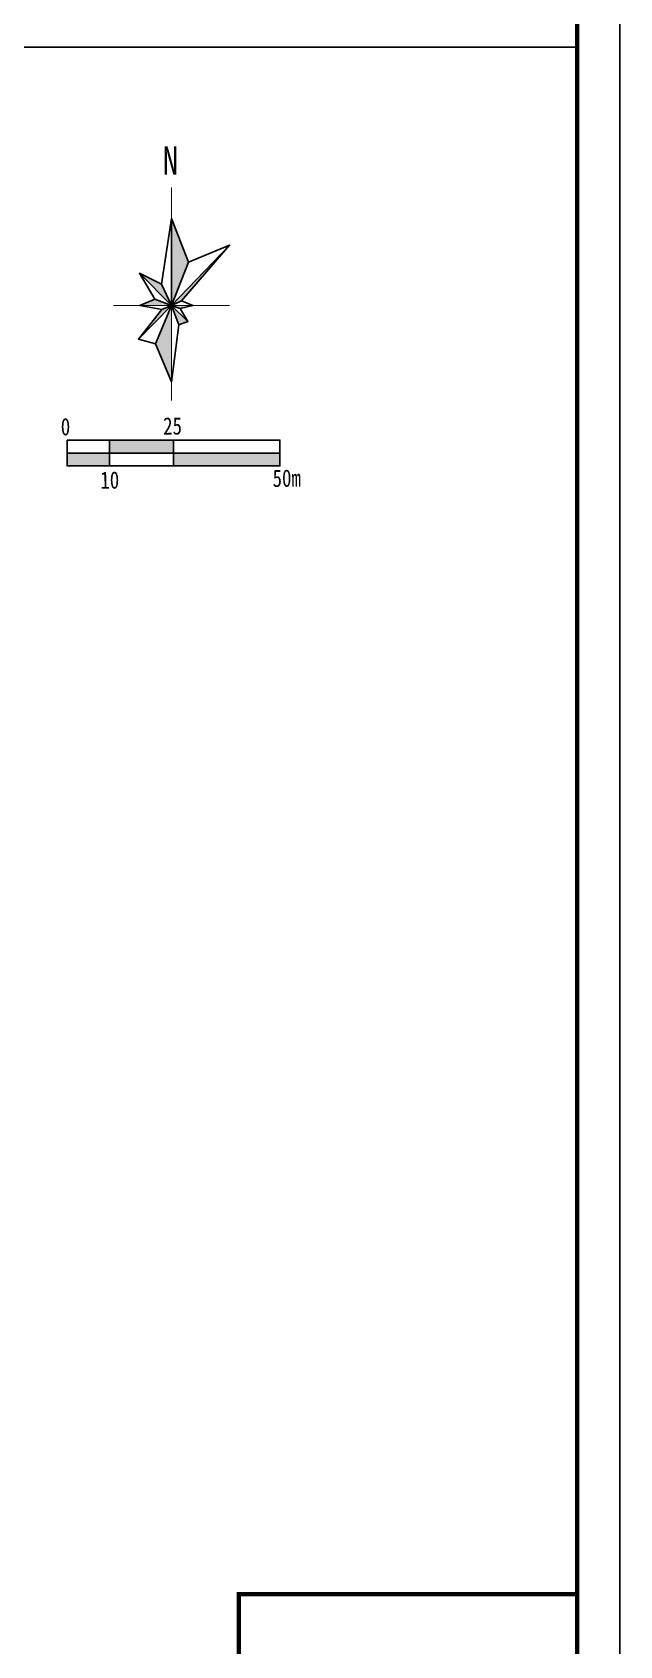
# Model space of a CAD drawing. Header units: metres. Extents: x 497246 to 997717, y 2998582 to 5998198.
# Drawn here: x 499678.2 to 499747.2, y 2999066.6 to 2999256.1 of the extents above; entities that cross this region are included whole.
import ezdxf
from ezdxf.enums import TextEntityAlignment as Align

# ---------------------------------------------------------------- set-up
doc = ezdxf.new("R2010")
doc.units = ezdxf.units.M
doc.header["$LTSCALE"] = 1000
for name, color, linetype in [('A0h$0$z_图框', 7, 'CONTINUOUS'), ('BZ-风玫瑰比例尺', 7, 'CONTINUOUS'), ('z-风', 7, 'CONTINUOUS'), ('z_图框', 7, 'CONTINUOUS'), ('用地边界', 7, 'CONTINUOUS')]:
    doc.layers.add(name, color=color, linetype=linetype)
doc.styles.add('-宋体', font='SimSun.ttf', dxfattribs={"width": 0.8})
doc.styles.add('DIMST', font='SimSun.ttf', dxfattribs={"width": 0.8})

# ---------------------------------------------------------------- blocks, each defined once
blk = doc.blocks.new('fengguiaa')
at = {"layer": 'z-风'}
h = blk.add_hatch(color=256, dxfattribs=at)
h.paths.add_polyline_path([(486717.1, 3006578.5), (486659.4, 3006727.9), (486659.4, 3006430.1)])
h.paths.add_polyline_path([(486624.7, 3006503.3), (486549.4, 3006540.3), (486659.4, 3006430.1)])
h.paths.add_polyline_path([(486602.1, 3006452.3), (486551.3, 3006430.4), (486552.9, 3006430.1), (486659.4, 3006430.1)])
h.paths.add_polyline_path([(486659.4, 3006430.1), (486626, 3006416.6), (486546.2, 3006315.5)])
h.paths.add_polyline_path([(486659.4, 3006430.1), (486604.6, 3006298.6), (486659.4, 3006169.3)])
h.paths.add_polyline_path([(486659.4, 3006430.1), (486684.9, 3006363.6), (486715.7, 3006375.1)])
h.paths.add_polyline_path([(486732.7, 3006430.1), (486659.4, 3006430.1), (486688.8, 3006419.6)])
h.paths.add_polyline_path([(486858.3, 3006636.2), (486659.4, 3006430.1), (486693.2, 3006446)])
for p, q in [((486717.1, 3006578.5), (486659.4, 3006727.9)), ((486659.4, 3006727.9), (486659.4, 3006430.6))]:
    blk.add_line(p, q, dxfattribs=at)
at = {"layer": 'z-风', "const_width": 4}
for points in [[(486659.4, 3006105.1), (486659.4, 3006834.1)], [(486460.5, 3006430.1), (486858.3, 3006430.1)]]:
    blk.add_lwpolyline(points, dxfattribs=at)
at = {"layer": 'z-风'}
blk.add_lwpolyline([(486659.4, 3006727.9), (486624.7, 3006503.3), (486549.4, 3006540.3), (486602.1, 3006452.3), (486551.3, 3006430.4), (486626, 3006416.6), (486546.2, 3006315.5), (486604.6, 3006298.6), (486659.4, 3006169.3), (486684.9, 3006363.6), (486715.7, 3006375.1), (486688.8, 3006419.6), (486732.7, 3006430.1), (486693.2, 3006446), (486858.3, 3006636.2), (486717.1, 3006578.5)], close=True, dxfattribs=at)
for points in [[(486858.3, 3006636.2), (486659.4, 3006430.1)], [(486717.1, 3006578.5), (486659.4, 3006430.1)], [(486549.4, 3006540.3), (486659.4, 3006430.1)], [(486624.7, 3006503.3), (486659.4, 3006430.1)], [(486602.1, 3006452.3), (486659.4, 3006430.1)], [(486693.2, 3006446), (486659.4, 3006430.1)], [(486546.2, 3006315.5), (486659.4, 3006430.1)], [(486604.6, 3006298.6), (486659.4, 3006430.1)], [(486626, 3006416.6), (486659.4, 3006430.1)], [(486684.9, 3006363.6), (486659.4, 3006430.1)], [(486715.7, 3006375.1), (486659.4, 3006430.1)], [(486688.8, 3006419.6), (486659.4, 3006430.1)]]:
    blk.add_lwpolyline(points, dxfattribs=at)
at = {"layer": 'z-风', "style": '-宋体', "width": 0.8}
blk.add_text('N', height=96.2, dxfattribs=at).set_placement((486629.6, 3006878.2))
blk = doc.blocks.new('A0h$0$TK-A2-CN')
at = {"layer": 'A0h$0$z_图框', "const_width": 1}
blk.add_lwpolyline([(-79.5, 400), (0, 400), (0, 0), (-79.5, 0)], close=True, dxfattribs=at)
blk = doc.blocks.new('A0h$0$图签A2-CN')
at = {"layer": 'A0h$0$z_图框'}
blk.add_blockref('A0h$0$TK-A2-CN', (0.46, 0), dxfattribs=at)

msp = doc.modelspace()

# ---------------------------------------------------------------- hatches: boundary and pattern name
at = {"layer": 'BZ-风玫瑰比例尺'}
h = msp.add_hatch(color=256, dxfattribs=at)
h.paths.add_polyline_path([(499687.26, 2999205.16), (499687.26, 2999206.68), (499682.26, 2999206.68), (499682.26, 2999205.16)])
h.paths.add_polyline_path([(499694.76, 2999206.68), (499694.76, 2999208.2), (499687.26, 2999208.2), (499687.26, 2999206.68)])
h.paths.add_polyline_path([(499694.76, 2999206.68), (499694.76, 2999205.16), (499707.26, 2999205.16), (499707.26, 2999206.68)])

# ---------------------------------------------------------------- linework, layer by layer
for points in [[(499682.26, 2999208.2), (499687.26, 2999208.2), (499694.76, 2999208.2), (499707.26, 2999208.2), (499707.26, 2999205.16), (499682.26, 2999205.16), (499682.26, 2999208.2)], [(499687.26, 2999208.2), (499687.26, 2999205.16)], [(499694.76, 2999208.2), (499694.76, 2999205.16)], [(499682.26, 2999206.68), (499707.26, 2999206.68)]]:
    msp.add_lwpolyline(points, dxfattribs=at)
at = {"layer": 'z_图框'}
msp.add_lwpolyline([(499152.66, 2998867.69), (499747.16, 2998867.69), (499747.16, 2999288.19), (499152.66, 2999288.19)], close=True, dxfattribs=at)
at = {"layer": 'z_图框', "const_width": 0.5}
msp.add_lwpolyline([(499165.16, 2998872.69), (499742.16, 2998872.69), (499742.16, 2999283.19), (499165.16, 2999283.19)], close=True, dxfattribs=at)
at = {"layer": '用地边界', "color": 0}
msp.add_lwpolyline([(499742.16, 2999254.33), (499246.75, 2999254.33, 0.414214), (499226.75, 2999234.33), (499226.8, 2999232.92, -0.017235), (499229.35, 2999162.67), (499229.64, 2998995.3), (499233.19, 2998970.3), (499233.27, 2998924.83, 0.37059), (499250.26, 2998905.06), (499251.44, 2998904.92), (499253.27, 2998904.83), (499320.28, 2998904.83), (499345.28, 2998901.33), (499702.38, 2998901.33)], format="xyb", dxfattribs=at)

# ---------------------------------------------------------------- block references
at = {"layer": 'A0h$0$z_图框', "xscale": 0.5, "yscale": 0.5, "zscale": 0.5}
msp.add_blockref('A0h$0$图签A2-CN', (499741.94, 2998872.69), dxfattribs=at)
at = {"layer": 'z-风', "xscale": 0.03431765367830307, "yscale": 0.03431765367830307, "zscale": 0.03431765367830307}
msp.add_blockref('fengguiaa', (482993.52, 2896050.37), dxfattribs=at)

# ---------------------------------------------------------------- texts
at = {"layer": 'BZ-风玫瑰比例尺', "linetype": 'Continuous', "style": 'DIMST', "width": 0.8}
for s, height, p in [('25', 2.036, (499694.66, 2999208.23)), ('0', 2.04, (499682.09, 2999208.14)), ('10', 2.036, (499687.29, 2999201.88)), ('50m', 2.036, (499708.07, 2999202.1))]:
    msp.add_text(s, height=height, rotation=0.4769, dxfattribs=at).set_placement(p, align=Align.BOTTOM_CENTER)

doc.saveas('drawing.dxf')
